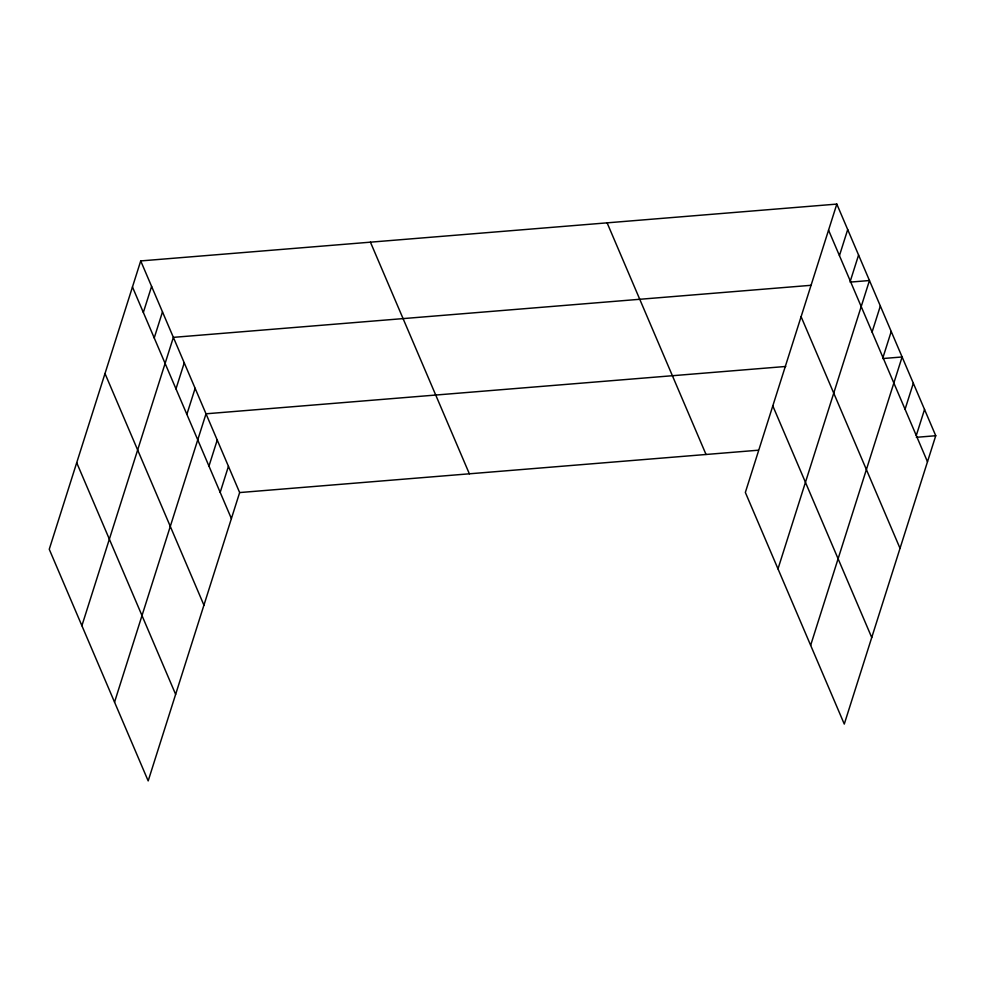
<?xml version="1.0" encoding="UTF-8"?>
<svg xmlns="http://www.w3.org/2000/svg" width="985" height="985" viewBox="0 0 985 985"><rect width="100%" height="100%" fill="white"/><g stroke="black" fill="none" stroke-linecap="round" stroke-linejoin="round"><path stroke-width="1.48" d="M140.72 260.926L49.25 549.273L148.181 780.908L239.65 492.562L140.72 260.926L836.819 204.092L935.75 435.727L844.28 724.074L745.35 492.438L836.819 204.092M143.342 312.454L151.604 286.401M154.226 337.929L162.488 311.888M81.903 625.709L173.372 337.363L811.295 285.281M175.983 388.89L184.244 362.849M186.867 414.365L195.128 388.324M114.543 702.145L206.013 413.798L785.759 366.469M208.968 466.102L217.229 440.061M220.184 492.352L228.446 466.311M839.442 255.62L847.703 229.579M850.314 281.094L858.575 255.053M777.99 568.874L869.459 280.528L850.067 282.116M872.082 332.056L880.344 306.015M882.966 357.543L891.228 331.489M810.643 645.323L902.112 356.976L882.72 358.552M905.067 409.267L913.329 383.227M916.272 435.518L924.533 409.477M239.65 492.562L758.241 450.219M916.358 437.315L935.75 435.727M828.557 230.145L927.488 461.768M801.101 316.702L900.031 548.337M772.806 405.882L871.737 637.517M607.105 222.844L706.036 454.479M370.434 242.175L469.365 473.81M132.458 286.967L231.389 518.602M105.001 373.537L203.932 605.159M76.707 462.716L175.638 694.351"/></g></svg>
